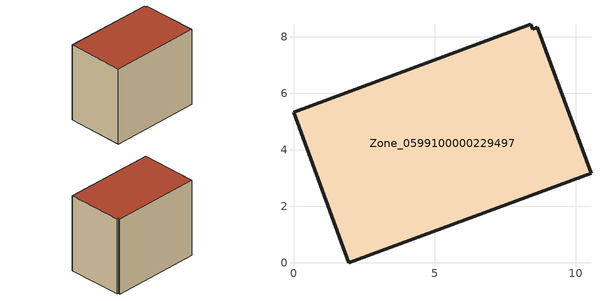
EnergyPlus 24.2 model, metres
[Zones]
Zone_0599100000229497
 floor ground (C_G): 8.63,8.33 10.54,3.17 1.96,0 0,5.33 8.41,8.44 8.47,8.27 z0
 wall outside (C_F): 1.96,0 10.54,3.17 8.63,8.33 8.47,8.27 8.41,8.44 0,5.33 1.96,0 z0:7.73
 roof outside (C_R): 10.54,3.17 8.63,8.33 8.47,8.27 8.41,8.44 0,5.33 1.96,0 z7.73
[BUILDING]
Pand.0599100000229497: North Axis=0; Terrain=City; Loads Convergence Tolerance Value=0.04; Temperature Convergence Tolerance Value=0.4; Solar Distribution=FullExterior; Maximum Number of Warmup Days=25; Minimum Number of Warmup Days=1
[Site:Location]
Rotterdam.The.Hague.AP_ZH_NLD Design_Conditions: Latitude=51.96; Longitude=4.45; Time Zone=1; Elevation=-4.5
[SITE:GROUNDTEMPERATURE:BUILDINGSURFACE]
18, 18, 18, 18, 18, 18, 18, 18, 18, 18, 18, 18
[MATERIAL] Thermal Absorptance=0.9; Solar Absorptance=0.7; Visible Absorptance=0.7
Name | Roughness | Thickness | Conductivity | Density | Specific Heat
G.TC.1975-1991 | MediumSmooth | 0.15 | 0.288461 | 540 | 1210
F.TC.1975-1991 | Rough | 0.3 | 0.230769 | 1920 | 840
R.TC.1975-1991 | MediumRough | 0.2 | 0.153846 | 1500 | 1000
[CONSTRUCTION]
C_G: G.TC.1975-1991
C_F: F.TC.1975-1991
C_R: R.TC.1975-1991
[ZONE]
Zone_0599100000229497: Type=1; Multiplier=1; Ceiling Height=Autocalculate; Volume=Autocalculate; Floor Area=autocalculate; Part of Total Floor Area=Yes
[ZONEINFILTRATION:DESIGNFLOWRATE]
Infil_Zone_0599100000229497: Zone or ZoneList or Space or SpaceList=Zone_0599100000229497; Schedule=AlwaysOn; Design Flow Rate Calculation Method=Flow/Area; Flow Rate per Floor Area=0.003; Constant Term Coefficient=1; Temperature Term Coefficient=0; Velocity Term Coefficient=0; Velocity Squared Term Coefficient=0
[HVACTEMPLATE:ZONE:IDEALLOADSAIRSYSTEM]
Zone_0599100000229497: Maximum Heating Supply Air Temperature=50; Minimum Cooling Supply Air Temperature=13; Maximum Heating Supply Air Humidity Ratio=0.0156; Minimum Cooling Supply Air Humidity Ratio=0.0077; Heating Limit=NoLimit; Cooling Limit=NoLimit; Dehumidification Control Type=ConstantSensibleHeatRatio; Cooling Sensible Heat Ratio=0.7; Dehumidification Setpoint=60; Humidification Control Type=None; Humidification Setpoint=30; Outdoor Air Method=None; Outdoor Air Flow Rate per Person=0.00944; Outdoor Air Flow Rate per Zone Floor Area=0; Outdoor Air Flow Rate per Zone=0; Demand Controlled Ventilation Type=None; Outdoor Air Economizer Type=NoEconomizer; Heat Recovery Type=None; Sensible Heat Recovery Effectiveness=0.7; Latent Heat Recovery Effectiveness=0.65
[ZONECONTROL:THERMOSTAT]
ThermostatControl_Zone_0599100000229497: Zone or ZoneList=Zone_0599100000229497; Control Type Schedule=DualSetpointControlType; Control 1=Thermostat_Zone_0599100000229497; Temperature Difference Between Cutout And Setpoint=0
[THERMOSTATSETPOINT:DUALSETPOINT]
Thermostat_Zone_0599100000229497: Heating Setpoint Temperature Schedule=HeatingSetpoint_Zone_0599100000229497; Cooling Setpoint Temperature Schedule=CoolingSetpoint_Zone_0599100000229497
[SCHEDULE:COMPACT]
HeatingSetpoint_Zone_0599100000229497: Through: 12/31, For: AllDays, Until: 24:00, 21
CoolingSetpoint_Zone_0599100000229497: Through: 12/31, For: AllDays, Until: 24:00, 24
DualSetpointControlType: Through: 12/31, For: AllDays, Until: 24:00, 4
AlwaysOn: Through: 12/31, For: AllDays, Until: 24:00, 1
